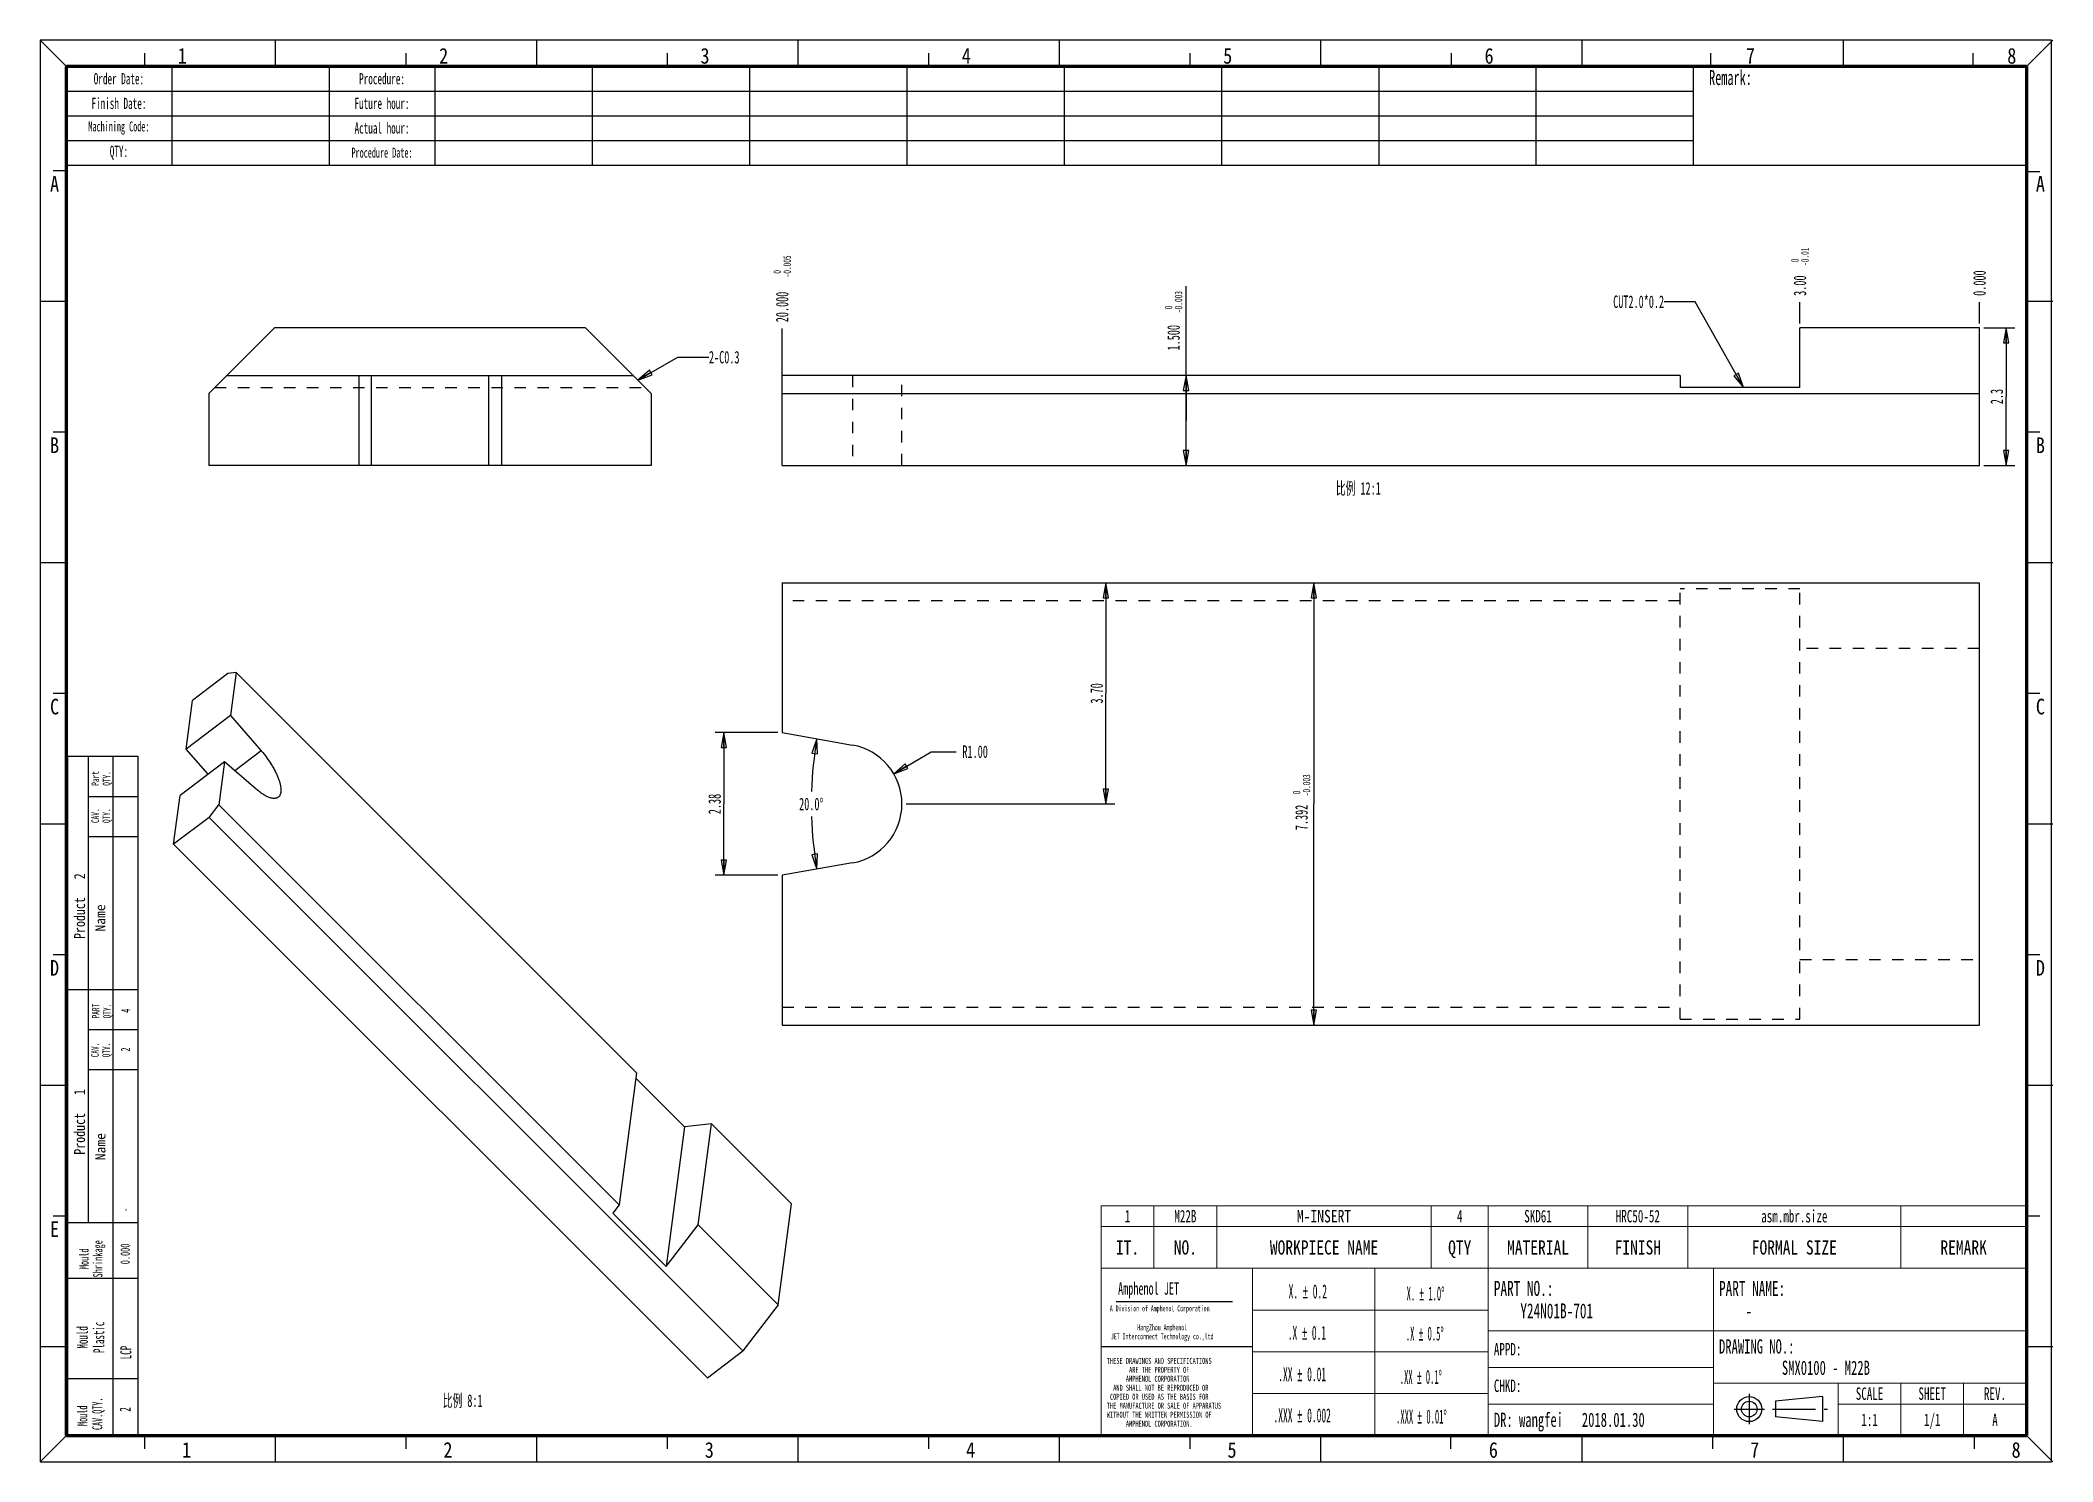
# Model space of a CAD drawing. Header units: millimetres. Extents: x 1 to 34.6, y 0.7 to 24.4.
import ezdxf
from ezdxf.enums import TextEntityAlignment as Align

# ---------------------------------------------------------------- set-up
doc = ezdxf.new("R2010")
doc.units = ezdxf.units.MM
doc.header["$LTSCALE"] = 1.925
doc.linetypes.add('CENTER', pattern=[0.6, 0.375, -0.075, 0.075, -0.075])
doc.linetypes.add('HIDDEN', pattern=[0.2, 0.1, -0.1])
doc.layers.get('0').update_dxf_attribs({"linetype": 'CONTINUOUS'})
for name, color, linetype in [('DEFAULT_1', 7, 'CENTER'), ('DEFAULT_2', 4, 'HIDDEN'), ('DIM', 7, 'CONTINUOUS'), ('NOTE', 7, 'CONTINUOUS')]:
    doc.layers.add(name, color=color, linetype=linetype)
doc.styles.get("Standard").update_dxf_attribs({"font": 'txt', "width": 0.6})
doc.styles.add('TEXTSTYLE_10', font='txt')
doc.styles.add('TEXTSTYLE_11', font='txt', dxfattribs={"width": 0.6})
doc.styles.add('TEXTSTYLE_12', font='txt', dxfattribs={"width": 0.6})
doc.styles.add('TEXTSTYLE_3', font='txt', dxfattribs={"width": 0.65})
doc.styles.add('TEXTSTYLE_4', font='txt', dxfattribs={"width": 0.8})
doc.styles.add('TEXTSTYLE_5', font='txt', dxfattribs={"width": 0.85})
doc.styles.add('TEXTSTYLE_6', font='txt', dxfattribs={"width": 0.5})
doc.styles.add('TEXTSTYLE_8', font='txt', dxfattribs={"width": 0.45})
doc.dimstyles.new('DIMSTYLE_1', dxfattribs={"dimtxt": 0.208333, "dimasz": 0.25, "dimexe": 1.75, "dimexo": 0.875, "dimtad": 1, "dimdec": 3, "dimzin": 0, "dimdsep": 46, "dimtxsty": 'STANDARD', "dimblk": 'CLOSED', "dimblk1": 'CLOSED', "dimblk2": 'CLOSED', "dimcen": 0.09, "dimadec": 0, "dimazin": 0, "dimtol": 1, "dimtm": 0.003, "dimtfac": 0.6, "dimtdec": 3, "dimtofl": 0, "dimtmove": 0, "dimatfit": 3, "dimldrblk": 'CLOSED', "dimfxl": 1, "dimtolj": 1, "dimtzin": 0, "dimarcsym": 0})
doc.dimstyles.new('DIMSTYLE_2', dxfattribs={"dimtxt": 0.208333, "dimasz": 0.25, "dimexe": 1.75, "dimexo": 0.875, "dimtad": 0, "dimtih": 1, "dimtoh": 1, "dimzin": 0, "dimdsep": 46, "dimtxsty": 'STANDARD', "dimblk": 'CLOSED', "dimblk1": 'CLOSED', "dimblk2": 'CLOSED', "dimcen": 0.09, "dimadec": 0, "dimazin": 0, "dimtol": 1, "dimtm": 0.01, "dimtfac": 0.6, "dimtofl": 0, "dimtmove": 0, "dimatfit": 3, "dimldrblk": 'CLOSED', "dimfxl": 1, "dimtolj": 1, "dimtzin": 0, "dimarcsym": 0})
doc.dimstyles.new('DIMSTYLE_3', dxfattribs={"dimtxt": 0.208333, "dimasz": 0.25, "dimexe": 1.75, "dimexo": 0.875, "dimtad": 0, "dimtih": 1, "dimtoh": 1, "dimdec": 3, "dimzin": 0, "dimdsep": 46, "dimtxsty": 'STANDARD', "dimblk": 'CLOSED', "dimblk1": 'CLOSED', "dimblk2": 'CLOSED', "dimcen": 0.09, "dimadec": 0, "dimazin": 0, "dimtp": 0.1, "dimtm": 0.1, "dimtfac": 1, "dimtdec": 3, "dimtofl": 0, "dimtmove": 0, "dimatfit": 3, "dimldrblk": 'CLOSED', "dimfxl": 1, "dimtolj": 1, "dimtzin": 0, "dimarcsym": 0})
doc.dimstyles.new('DIMSTYLE_4', dxfattribs={"dimtxt": 0.208333, "dimasz": 0.25, "dimexe": 1.75, "dimexo": 0.875, "dimtad": 0, "dimtih": 1, "dimtoh": 1, "dimdec": 3, "dimzin": 0, "dimdsep": 46, "dimtxsty": 'STANDARD', "dimblk": 'CLOSED', "dimblk1": 'CLOSED', "dimblk2": 'CLOSED', "dimcen": 0.09, "dimadec": 0, "dimazin": 0, "dimtol": 1, "dimtm": 0.005, "dimtfac": 0.6, "dimtdec": 3, "dimtofl": 0, "dimtmove": 0, "dimatfit": 3, "dimldrblk": 'CLOSED', "dimfxl": 1, "dimtolj": 1, "dimtzin": 0, "dimarcsym": 0})
doc.dimstyles.new('DIMSTYLE_5', dxfattribs={"dimtxt": 0.208333, "dimasz": 0.25, "dimexe": 1.75, "dimexo": 0.875, "dimtad": 1, "dimdec": 1, "dimzin": 0, "dimdsep": 46, "dimtxsty": 'STANDARD', "dimblk": 'CLOSED', "dimblk1": 'CLOSED', "dimblk2": 'CLOSED', "dimcen": 0.09, "dimadec": 0, "dimazin": 0, "dimtp": 0.1, "dimtm": 0.1, "dimtfac": 1, "dimtdec": 1, "dimtofl": 0, "dimtmove": 0, "dimatfit": 3, "dimldrblk": 'CLOSED', "dimfxl": 1, "dimtolj": 1, "dimtzin": 0, "dimarcsym": 0})
doc.dimstyles.new('DIMSTYLE_6', dxfattribs={"dimtxt": 0.208333, "dimasz": 0.25, "dimexe": 1.75, "dimexo": 0.875, "dimtad": 0, "dimtih": 1, "dimtoh": 1, "dimdec": 1, "dimzin": 0, "dimdsep": 46, "dimtxsty": 'STANDARD', "dimblk": 'CLOSED', "dimblk1": 'CLOSED', "dimblk2": 'CLOSED', "dimcen": 0.09, "dimadec": 0, "dimazin": 0, "dimtp": 0.5, "dimtm": 0.5, "dimtfac": 1, "dimtdec": 1, "dimtofl": 0, "dimtmove": 0, "dimatfit": 3, "dimldrblk": 'CLOSED', "dimfxl": 1, "dimtolj": 1, "dimtzin": 0, "dimarcsym": 0})
doc.dimstyles.new('DIMSTYLE_7', dxfattribs={"dimtxt": 0.208333, "dimasz": 0.25, "dimexe": 1.75, "dimexo": 0.875, "dimtad": 1, "dimzin": 0, "dimdsep": 46, "dimtxsty": 'STANDARD', "dimblk": 'CLOSED', "dimblk1": 'CLOSED', "dimblk2": 'CLOSED', "dimcen": 0.09, "dimadec": 0, "dimazin": 0, "dimtp": 0.1, "dimtm": 0.1, "dimtfac": 1, "dimtofl": 0, "dimtmove": 0, "dimatfit": 3, "dimldrblk": 'CLOSED', "dimfxl": 1, "dimtolj": 1, "dimtzin": 0, "dimarcsym": 0})
doc.dimstyles.new('DIMSTYLE_8', dxfattribs={"dimtxt": 0.208333, "dimasz": 0.25, "dimexe": 1.75, "dimexo": 0.875, "dimtad": 1, "dimzin": 0, "dimdsep": 46, "dimtxsty": 'STANDARD', "dimblk": 'CLOSED', "dimblk1": 'CLOSED', "dimblk2": 'CLOSED', "dimcen": 0.09, "dimadec": 0, "dimazin": 0, "dimtp": 0.1, "dimtm": 0.1, "dimtfac": 1, "dimtofl": 0, "dimtmove": 0, "dimatfit": 3, "dimldrblk": 'CLOSED', "dimfxl": 1, "dimtolj": 1, "dimtzin": 0, "dimarcsym": 0})
doc.dimstyles.get("Standard").update_dxf_attribs({"dimtxt": 0.208333, "dimasz": 0.25, "dimexe": 1.75, "dimexo": 0.875, "dimtad": 1, "dimdec": 3, "dimzin": 0, "dimdsep": 46, "dimtxsty": 'STANDARD', "dimblk": 'CLOSED', "dimblk1": 'CLOSED', "dimblk2": 'CLOSED', "dimcen": 0.09, "dimadec": 0, "dimazin": 0, "dimtol": 1, "dimtp": 0.001, "dimtm": 0.001, "dimtfac": 1, "dimtdec": 3, "dimtofl": 0, "dimtmove": 0, "dimatfit": 3, "dimldrblk": 'CLOSED', "dimfxl": 1, "dimtolj": 1, "dimtzin": 0, "dimarcsym": 0})

# ---------------------------------------------------------------- blocks, each defined once
blk = doc.blocks.new('_CLOSED')
at = {"color": 0, "linetype": 'ByBlock'}
for p, q in [((0, 0), (-1, 0.18)), ((-1, 0.18), (-1, -0.18)), ((-1, -0.18), (0, 0)), ((-1, 0), (0, 0))]:
    blk.add_line(p, q, dxfattribs=at)
blk = doc.blocks.new('*D1')
at = {"layer": 'DIM', "color": 2, "linetype": 'Continuous'}
for p in [(22.293, 15.357), (22.293, 7.966)]:
    blk.add_line(p, (22.293, 11.661), dxfattribs=at)
at = {"layer": 'DIM', "color": 2, "linetype": 'Continuous', "xscale": 0.25, "yscale": 0.25, "zscale": 0.25}
for p, rotation in [((22.293, 15.357), 90), ((22.293, 7.966), 270)]:
    blk.add_blockref('_CLOSED', p, dxfattribs=dict(at, rotation=rotation))
at = {"layer": 'DIM', "color": 2, "linetype": 'Continuous', "width": 0.6}
for s, height, p in [('-0.003', 0.125, (22.231, 11.974)), (' 0', 0.125, (22.064, 11.824)), ('7.392', 0.2083, (22.189, 11.436))]:
    blk.add_text(s, height=height, rotation=90, dxfattribs=at).set_placement(p, align=Align.CENTER)
blk = doc.blocks.new('*D2')
at = {"layer": 'DIM', "color": 2, "linetype": 'Continuous'}
for p, q in [((20.156, 18.068), (20.156, 20.314)), ((20.156, 18.818), (20.156, 18.068)), ((20.156, 17.318), (20.156, 18.068))]:
    blk.add_line(p, q, dxfattribs=at)
at = {"layer": 'DIM', "color": 2, "linetype": 'Continuous', "xscale": 0.25, "yscale": 0.25, "zscale": 0.25}
for p, rotation in [((20.156, 18.818), 90), ((20.156, 17.318), 270)]:
    blk.add_blockref('_CLOSED', p, dxfattribs=dict(at, rotation=rotation))
at = {"layer": 'DIM', "color": 2, "linetype": 'Continuous', "width": 0.6}
for s, height, p in [(' 0', 0.125, (19.927, 19.864)), ('-0.003', 0.125, (20.093, 19.864)), ('1.500', 0.2083, (20.052, 19.239))]:
    blk.add_text(s, height=height, rotation=90, dxfattribs=at).set_placement(p)
blk = doc.blocks.new('*D3')
at = {"layer": 'DIM', "color": 2, "linetype": 'Continuous'}
blk.add_line((30.41, 19.691), (30.41, 20.047), dxfattribs=at)
at = {"layer": 'DIM', "color": 2, "linetype": 'Continuous', "width": 0.6}
for s, height, p in [('-0.01', 0.125, (30.556, 20.651)), (' 0', 0.125, (30.389, 20.651)), ('3.00', 0.2083, (30.514, 20.151))]:
    blk.add_text(s, height=height, rotation=90, dxfattribs=at).set_placement(p)
blk = doc.blocks.new('*D4')
at = {"layer": 'DIM', "color": 2, "linetype": 'Continuous'}
blk.add_line((33.41, 19.691), (33.41, 20.047), dxfattribs=at)
at = {"layer": 'DIM', "color": 2, "linetype": 'Continuous', "insert": (33.306, 20.151), "char_height": 0.2083, "width": 0.625, "attachment_point": 1, "rotation": 90, "line_spacing_factor": 0.9}
blk.add_mtext('0.000', dxfattribs=at)
blk = doc.blocks.new('*D5')
at = {"layer": 'DIM', "color": 2, "linetype": 'Continuous'}
blk.add_line((13.41, 18.591), (13.41, 19.606), dxfattribs=at)
at = {"layer": 'DIM', "color": 2, "linetype": 'Continuous', "width": 0.6}
for s, height, p in [(' 0', 0.125, (13.389, 20.46)), ('-0.005', 0.125, (13.556, 20.46)), ('20.000', 0.2083, (13.514, 19.71))]:
    blk.add_text(s, height=height, rotation=90, dxfattribs=at).set_placement(p)
blk = doc.blocks.new('*D6')
at = {"layer": 'DIM', "color": 2, "linetype": 'Continuous'}
for p, q in [((33.483, 19.618), (34, 19.618)), ((33.855, 19.618), (33.855, 18.468)), ((33.855, 17.318), (33.855, 18.468)), ((33.483, 17.318), (34, 17.318))]:
    blk.add_line(p, q, dxfattribs=at)
at = {"layer": 'DIM', "color": 2, "linetype": 'Continuous', "xscale": 0.25, "yscale": 0.25, "zscale": 0.25}
for p, rotation in [((33.855, 19.618), 90), ((33.855, 17.318), 270)]:
    blk.add_blockref('_CLOSED', p, dxfattribs=dict(at, rotation=rotation))
at = {"layer": 'DIM', "color": 2, "linetype": 'Continuous', "insert": (33.594, 18.468), "char_height": 0.2083, "width": 0.375, "attachment_point": 2, "rotation": 90, "line_spacing_factor": 0.9}
blk.add_mtext('2.3', dxfattribs=at)
blk = doc.blocks.new('*D7')
at = {"layer": 'DIM', "color": 2, "linetype": 'Continuous'}
for points in [[(13.999, 12.497), (13.992, 12.751), (13.908, 12.511), (13.999, 12.497)], [(13.908, 10.812), (13.992, 10.572), (13.999, 10.826), (13.908, 10.812)]]:
    blk.add_lwpolyline(points, dxfattribs=at)
for start, end in [(170, 178.0967), (181.9033, 190)]:
    blk.add_arc((20.169, 11.661), 6.273, start, end, dxfattribs=at)
at = {"layer": 'DIM', "color": 2, "linetype": 'Continuous', "insert": (13.897, 11.766), "char_height": 0.20833, "width": 0.63889, "attachment_point": 2, "line_spacing_factor": 0.9}
blk.add_mtext('20.0\\Fgdt;{\\Fgdt;~}', dxfattribs=at)
blk = doc.blocks.new('*D8')
at = {"layer": 'DIM', "color": 2, "linetype": 'Continuous'}
for p, q in [((13.337, 12.853), (12.292, 12.853)), ((12.438, 12.853), (12.438, 11.661)), ((12.438, 10.47), (12.438, 11.661)), ((13.337, 10.47), (12.292, 10.47))]:
    blk.add_line(p, q, dxfattribs=at)
at = {"layer": 'DIM', "color": 2, "linetype": 'Continuous', "xscale": 0.25, "yscale": 0.25, "zscale": 0.25}
for p, rotation in [((12.438, 12.853), 90), ((12.438, 10.47), 270)]:
    blk.add_blockref('_CLOSED', p, dxfattribs=dict(at, rotation=rotation))
at = {"layer": 'DIM', "color": 2, "linetype": 'Continuous', "insert": (12.177, 11.661), "char_height": 0.2083, "width": 0.5, "attachment_point": 2, "rotation": 90, "line_spacing_factor": 0.9}
blk.add_mtext('2.38', dxfattribs=at)
blk = doc.blocks.new('*D9')
at = {"layer": 'DIM', "color": 2, "linetype": 'Continuous'}
for p, q in [((15.273, 12.167), (15.9, 12.535)), ((15.9, 12.535), (16.317, 12.535))]:
    blk.add_line(p, q, dxfattribs=at)
at = {"layer": 'DIM', "color": 2, "linetype": 'Continuous', "xscale": 0.25, "yscale": 0.25, "zscale": 0.25, "rotation": 210.3789370367}
blk.add_blockref('_CLOSED', (15.273, 12.167), dxfattribs=at)
at = {"layer": 'DIM', "color": 2, "linetype": 'Continuous', "insert": (16.421, 12.639), "char_height": 0.2083, "width": 0.625, "attachment_point": 1, "line_spacing_factor": 0.9}
blk.add_mtext('R1.00', dxfattribs=at)
blk = doc.blocks.new('*D10')
at = {"layer": 'DIM', "color": 2, "linetype": 'Continuous'}
for p, q in [((18.819, 15.357), (18.819, 13.509)), ((18.819, 11.661), (18.819, 13.509)), ((15.483, 11.661), (18.965, 11.661))]:
    blk.add_line(p, q, dxfattribs=at)
at = {"layer": 'DIM', "color": 2, "linetype": 'Continuous', "xscale": 0.25, "yscale": 0.25, "zscale": 0.25}
for p, rotation in [((18.819, 15.357), 90), ((18.819, 11.661), 270)]:
    blk.add_blockref('_CLOSED', p, dxfattribs=dict(at, rotation=rotation))
at = {"layer": 'DIM', "color": 2, "linetype": 'Continuous', "insert": (18.559, 13.509), "char_height": 0.2083, "width": 0.5, "attachment_point": 2, "rotation": 90, "line_spacing_factor": 0.9}
blk.add_mtext('3.70', dxfattribs=at)
blk = doc.blocks.new('*T11')
at = {"color": 0, "linetype": 'ByBlock', "lineweight": -2}
for p, q in [((0, 0), (32.748, 0)), ((0, 0), (0, -1.647)), ((1.767, 0), (1.767, -1.647)), ((4.394, 0), (4.394, -1.647)), ((6.161, 0), (6.161, -1.647)), ((8.788, 0), (8.788, -1.647)), ((11.416, 0), (11.416, -1.647)), ((14.043, 0), (14.043, -1.647)), ((16.671, 0), (16.671, -1.647)), ((19.298, 0), (19.298, -1.647)), ((21.926, 0), (21.926, -1.647)), ((24.553, 0), (24.553, -1.647)), ((27.181, 0), (27.181, -1.647)), ((32.748, 0), (32.748, -1.647)), ((0, -0.412), (27.181, -0.412)), ((0, -0.823), (27.181, -0.823)), ((0, -1.235), (27.181, -1.235)), ((0, -1.647), (32.748, -1.647))]:
    blk.add_line(p, q, dxfattribs=at)
at = {"color": 0, "linetype": 'Continuous', "char_height": 0.1875, "width": 1.64667, "attachment_point": 5, "line_spacing_factor": 0.9}
for s, insert in [('Order Date: ', (0.883, -0.206)), ('Procedure:', (5.278, -0.206))]:
    blk.add_mtext(s, dxfattribs=dict(at, insert=insert))
at = {"color": 0, "linetype": 'Continuous'}
for s, insert, char_height, width, attachment_point in [('  Remark:   ', (27.241, -0.06), 0.25, 5.44667, 1), ('Finish Date:', (0.883, -0.618), 0.1875, 1.64667, 5), ('Future hour:', (5.278, -0.618), 0.1875, 1.64667, 5), ('Machining Code:', (0.883, -1.029), 0.16667, 1.64667, 5), ('Actual hour:', (5.278, -1.029), 0.1875, 1.64667, 5), ('QTY:', (0.883, -1.441), 0.1875, 1.64667, 5), ('Procedure Date:', (5.278, -1.441), 0.16667, 1.64667, 5)]:
    blk.add_mtext(s, dxfattribs=dict(at, insert=insert, char_height=char_height, width=width, attachment_point=attachment_point))
blk = doc.blocks.new('*T12')
at = {"color": 2, "linetype": 'Continuous', "const_width": 0.0167}
for points in [[(15.463, 3.838), (-0.008, 3.838)], [(0, 0), (0, 3.838)], [(0.882, 2.793), (0.882, 3.838)], [(1.932, 2.793), (1.932, 3.838)], [(5.515, 2.793), (5.515, 3.838)], [(6.465, 0), (6.465, 3.838)], [(8.132, 2.793), (8.132, 3.838)], [(9.798, 2.793), (9.798, 3.838)], [(13.36, 2.793), (13.36, 3.838)], [(15.455, 0), (15.455, 3.838)], [(15.455, 3.489), (0, 3.489)], [(15.455, 2.793), (0, 2.793)], [(2.53, 0), (2.53, 2.793)], [(4.574, 0), (4.574, 2.793)], [(10.227, 0), (10.227, 2.793)], [(6.465, 2.093), (2.53, 2.093)], [(15.455, 1.746), (6.465, 1.746)], [(6.465, 1.399), (2.53, 1.399)], [(10.227, 1.135), (6.465, 1.135)], [(6.465, 0.7), (2.53, 0.7)], [(15.455, 0.873), (10.227, 0.873)], [(12.312, 0), (12.312, 0.873)], [(13.36, 0), (13.36, 0.873)], [(14.407, 0), (14.407, 0.873)], [(10.227, 0.524), (6.465, 0.524)], [(15.455, 0.524), (12.312, 0.524)], [(15.463, 0), (-0.008, 0)]]:
    blk.add_lwpolyline(points, dxfattribs=at)
at = {"layer": 'NOTE', "color": 2, "linetype": 'Continuous', "line_spacing_factor": 0.9}
for s, insert, char_height, width, attachment_point, style in [('1', (0.441, 3.768), 0.208, 0.27083, 2, 'TEXTSTYLE_3'), ('M22B', (1.407, 3.768), 0.2083, 1.08333, 2, 'TEXTSTYLE_3'), ('M-INSERT', (3.723, 3.768), 0.2083, 2.66667, 2, 'TEXTSTYLE_4'), ('4', (5.99, 3.768), 0.208, 0.27083, 2, 'TEXTSTYLE_3'), ('SKD61', (7.298, 3.768), 0.2083, 1.35417, 2, 'TEXTSTYLE_3'), ('HRC50-52', (8.965, 3.768), 0.2083, 2.16667, 2, 'TEXTSTYLE_3'), ('asm.mbr.size', (11.579, 3.768), 0.20833, 3.25, 2, 'TEXTSTYLE_3'), ('IT.', (0.441, 3.26), 0.2375, 1.14, 2, 'TEXTSTYLE_4'), ('NO.', (1.407, 3.26), 0.2375, 1.14, 2, 'TEXTSTYLE_4'), ('WORKPIECE NAME', (3.723, 3.26), 0.2375, 5.32, 2, 'TEXTSTYLE_4'), ('QTY', (5.99, 3.26), 0.2375, 1.14, 2, 'TEXTSTYLE_4'), ('MATERIAL', (7.298, 3.26), 0.2375, 3.04, 2, 'TEXTSTYLE_4'), ('FINISH', (8.965, 3.26), 0.2375, 2.28, 2, 'TEXTSTYLE_4'), ('FORMAL SIZE', (11.579, 3.26), 0.2375, 4.18, 2, 'TEXTSTYLE_4'), ('REMARK', (14.407, 3.26), 0.2375, 2.28, 2, 'TEXTSTYLE_4'), ('PART NO.:\\P    Y24N01B-701 ', (6.56, 2.582), 0.25, 5.2, 1, 'TEXTSTYLE_3'), ('PART NAME:  \\P    -', (10.321, 2.582), 0.25, 3.9, 1, 'TEXTSTYLE_3'), ('APPD:  ', (6.56, 1.545), 0.2083, 1.89583, 1, 'TEXTSTYLE_3'), ('DRAWING NO.:   \\P          SMX0100 - M22B', (10.321, 1.606), 0.2375, 7.41, 1, 'TEXTSTYLE_3'), (' \\P \\P \\P \\P \\P \\P \\P \\P \\PTHESE DRAWINGS AND SPECIFICATIONS\\P       ARE THE PROPERTY OF\\P      AMPHENOL CORPORATION\\P  AND SHALL NOT BE REPRODUCED OR\\P COPIED OR USED AS THE BASIS FOR\\PTHE MANUFACTURE OR SALE OF APPARATUS\\PWITHOUT THE WRITTEN PERMISSION OF\\P      AMPHENOL CORPORATION. ', (0.095, 2.647), 0.1, 4.68, 1, 'TEXTSTYLE_3'), ('CHKD:', (6.56, 0.934), 0.2083, 1.35417, 1, 'TEXTSTYLE_3'), ('SCALE', (12.836, 0.803), 0.2083, 1.35417, 2, 'TEXTSTYLE_3'), ('SHEET', (13.883, 0.803), 0.2083, 1.35417, 2, 'TEXTSTYLE_3'), ('REV.', (14.931, 0.803), 0.2083, 1.08333, 2, 'TEXTSTYLE_3'), ('DR: wangfei   2018.01.30', (6.56, 0.381), 0.2375, 7.41, 1, 'TEXTSTYLE_3'), ('1:1', (12.836, 0.366), 0.2083, 0.8125, 2, 'TEXTSTYLE_3'), ('1/1', (13.883, 0.366), 0.2083, 0.8125, 2, 'TEXTSTYLE_3'), ('A', (14.931, 0.366), 0.208, 0.27083, 2, 'TEXTSTYLE_3')]:
    blk.add_mtext(s, dxfattribs=dict(at, insert=insert, char_height=char_height, width=width, attachment_point=attachment_point, style=style))
blk = doc.blocks.new('*T13')
at = {"color": 0, "linetype": 'ByBlock', "lineweight": -2}
for p, q in [((0, 0), (1.175, 0)), ((0, 0), (0, -11.331)), ((0.341, 0), (0.341, -7.787)), ((0.758, 0), (0.758, -11.331)), ((1.175, 0), (1.175, -11.331)), ((0.341, -0.671), (1.175, -0.671)), ((0.341, -1.342), (1.175, -1.342)), ((0, -3.894), (1.175, -3.894)), ((0.341, -4.565), (1.175, -4.565)), ((0.341, -5.235), (1.175, -5.235)), ((0, -7.787), (1.175, -7.787)), ((0, -8.721), (1.175, -8.721)), ((0, -10.398), (1.175, -10.398)), ((0, -11.331), (1.175, -11.331))]:
    blk.add_line(p, q, dxfattribs=at)

msp = doc.modelspace()

# ---------------------------------------------------------------- linework, layer by layer
at = {"color": 7, "linetype": 'Continuous'}
for p, q in [((1.4539, 23.9849), (1.0174, 24.4215)), ((1.018, 24.4213), (1.018, 0.6714)), ((34.612, 24.4213), (1.018, 24.4213)), ((4.9466, 23.9849), (4.9466, 24.4215)), ((9.3124, 23.9849), (9.3124, 24.4215)), ((13.6781, 23.9849), (13.6781, 24.4215)), ((18.0439, 23.9849), (18.0439, 24.4215)), ((22.4097, 23.9849), (22.4097, 24.4215)), ((26.7755, 23.9849), (26.7755, 24.4215)), ((31.1413, 23.9849), (31.1413, 24.4215)), ((34.1974, 23.9849), (34.6339, 24.4215)), ((34.612, 0.6714), (34.612, 24.4213)), ((2.7637, 23.9849), (2.7637, 24.2032)), ((7.1295, 23.9849), (7.1295, 24.2032)), ((11.4952, 23.9849), (11.4952, 24.2032)), ((15.861, 23.9849), (15.861, 24.2032)), ((20.2268, 23.9849), (20.2268, 24.2032)), ((24.5926, 23.9849), (24.5926, 24.2032)), ((28.9249, 23.9849), (28.9249, 24.2032)), ((33.3056, 23.9849), (33.3056, 24.2032)), ((1.4539, 22.2386), (1.2356, 22.2386)), ((34.4156, 22.2217), (34.1974, 22.2217)), ((1.4539, 20.0557), (1.0174, 20.0557)), ((34.6339, 20.0557), (34.1974, 20.0557)), ((4.9324, 19.6179), (3.8324, 18.5179)), ((10.124, 19.6179), (4.9324, 19.6179)), ((11.224, 18.5179), (10.124, 19.6179)), ((33.4097, 19.6179), (30.4097, 19.6179)), ((30.4097, 18.6179), (30.4097, 19.6179)), ((33.4097, 17.3179), (33.4097, 19.6179)), ((3.8324, 18.5179), (3.8324, 17.3179)), ((4.1324, 18.8179), (10.924, 18.8179)), ((6.3363, 18.8179), (6.3363, 17.3179)), ((6.5433, 18.8179), (6.5433, 17.3179)), ((8.5131, 17.3179), (8.5131, 18.8179)), ((8.72, 18.8179), (8.72, 17.3179)), ((11.224, 18.5179), (11.224, 17.3179)), ((13.4101, 17.3179), (13.4101, 18.8179)), ((28.4097, 18.8179), (13.4101, 18.8179)), ((13.4101, 18.5179), (33.4097, 18.5179)), ((28.4097, 18.8179), (28.4097, 18.6179)), ((30.4097, 18.6179), (28.4097, 18.6179)), ((1.4539, 17.8728), (1.2356, 17.8728)), ((34.4156, 17.8726), (34.1974, 17.8726)), ((11.224, 17.3179), (3.8324, 17.3179)), ((13.4101, 17.3179), (33.4097, 17.3179)), ((1.4539, 15.6899), (1.0174, 15.6899)), ((34.6339, 15.6899), (34.1974, 15.6899)), ((13.4101, 15.3572), (13.4101, 12.8532)), ((13.4101, 15.3572), (33.4097, 15.3572)), ((33.4097, 7.9656), (33.4097, 15.3572)), ((4.1533, 13.8406), (3.5608, 13.3913)), ((4.2886, 13.8554), (4.1533, 13.8406)), ((4.2886, 13.8554), (4.1946, 13.1389)), ((4.2886, 13.8554), (10.977, 7.1707)), ((1.4539, 13.507), (1.2356, 13.507)), ((34.4156, 13.507), (34.1974, 13.507)), ((3.454, 12.5773), (3.5608, 13.3913)), ((4.1946, 13.1389), (3.454, 12.5773)), ((4.1946, 13.1389), (4.7091, 12.5486)), ((13.4101, 12.8532), (14.5838, 12.6463)), ((3.8202, 12.1572), (3.454, 12.5773)), ((4.7091, 12.5486), (4.268, 12.2141)), ((4.0929, 12.364), (3.3523, 11.8024)), ((4.0929, 12.364), (3.9989, 11.6475)), ((4.6251, 11.9082), (4.0929, 12.364)), ((3.2455, 10.9884), (3.3523, 11.8024)), ((3.838, 11.4377), (3.2455, 10.9884)), ((3.838, 11.4377), (3.9989, 11.6475)), ((3.838, 11.4377), (12.7559, 2.5248)), ((10.6873, 4.9629), (3.9989, 11.6475)), ((1.4539, 11.3241), (1.0174, 11.3241)), ((34.6339, 11.3241), (34.1974, 11.3241)), ((3.2455, 10.9884), (12.1633, 2.0755)), ((14.5838, 10.6765), (13.4101, 10.4696)), ((13.4101, 10.4696), (13.4101, 7.9656)), ((1.4539, 9.1412), (1.2356, 9.1412)), ((34.4156, 9.1412), (34.1974, 9.1412)), ((13.4101, 7.9656), (33.4097, 7.9656)), ((10.977, 7.1707), (10.6873, 4.9629)), ((10.9654, 7.0823), (11.7786, 6.2696)), ((1.4539, 6.9583), (1.0174, 6.9583)), ((34.6339, 6.9583), (34.1974, 6.9583)), ((11.7786, 6.2696), (11.4718, 3.9317)), ((12.2297, 6.3189), (11.7786, 6.2696)), ((12.0082, 4.6311), (12.2297, 6.3189)), ((12.2297, 6.3189), (13.5674, 4.9819)), ((1.4539, 4.7754), (1.2356, 4.7754)), ((10.6873, 4.9629), (10.58, 4.823)), ((11.4718, 3.9317), (10.58, 4.823)), ((13.3459, 3.2942), (13.5674, 4.9819)), ((34.4156, 4.7754), (34.1974, 4.7754)), ((11.4718, 3.9317), (12.0082, 4.6311)), ((13.3459, 3.2942), (12.0082, 4.6311)), ((13.3459, 3.2942), (12.7559, 2.5248)), ((18.9891, 3.3495), (20.9323, 3.3513)), ((1.4539, 2.5925), (1.0174, 2.5925)), ((12.1633, 2.0755), (12.7559, 2.5248)), ((18.7388, 2.5969), (21.2708, 2.5969)), ((34.6339, 2.5925), (34.1974, 2.5925)), ((1.4539, 1.1082), (1.0174, 0.6716)), ((2.7637, 0.8899), (2.7637, 1.1082)), ((4.9466, 0.6716), (4.9466, 1.1082)), ((7.1295, 0.8899), (7.1295, 1.1082)), ((9.3124, 0.6716), (9.3124, 1.1082)), ((11.4952, 0.8899), (11.4952, 1.1082)), ((13.6781, 0.6716), (13.6781, 1.1082)), ((15.859, 0.8899), (15.859, 1.1082)), ((18.0439, 0.6716), (18.0439, 1.1082)), ((20.2268, 0.8899), (20.2268, 1.1082)), ((22.4097, 0.6716), (22.4097, 1.1082)), ((24.5785, 0.8899), (24.5785, 1.1082)), ((26.7755, 0.6716), (26.7755, 1.1082)), ((28.9584, 0.8896), (28.9584, 1.1079)), ((31.1413, 0.6716), (31.1413, 1.1082)), ((33.3242, 0.8899), (33.3242, 1.1082)), ((34.1974, 1.1082), (34.6339, 0.6716)), ((1.018, 0.6714), (34.612, 0.6714))]:
    msp.add_line(p, q, dxfattribs=at)
at = {"color": 1, "linetype": 'Continuous'}
for p, q in [((30.7904, 1.7609), (30.0045, 1.6823)), ((30.0045, 1.6823), (30.0045, 1.4203)), ((30.7904, 1.7609), (30.7904, 1.3417)), ((30.7904, 1.3417), (30.0045, 1.4203))]:
    msp.add_line(p, q, dxfattribs=at)
at = {"color": 7, "linetype": 'Continuous', "const_width": 0.0583}
for points in [[(1.4539, 23.9849), (1.4539, 1.1082)], [(34.1974, 23.9849), (1.4539, 23.9849)], [(34.1974, 1.1082), (34.1974, 23.9849)], [(1.4539, 1.1082), (34.1974, 1.1082)]]:
    msp.add_lwpolyline(points, dxfattribs=at)
at = {"color": 1, "linetype": 'Continuous'}
for radius in [0.2096, 0.131]:
    msp.add_circle((29.5642, 1.5513), radius, dxfattribs=at)
at = {"color": 7, "linetype": 'Continuous'}
msp.add_arc((14.4105, 11.6614), 1, 279.97644, 80.02356, dxfattribs=at)
for points, knots in [([(4.7091, 12.5486), (4.741, 12.512), (4.8015, 12.4364), (4.869, 12.337), (4.9167, 12.2559), (4.9482, 12.1963), (4.9755, 12.138), (4.9982, 12.0817), (5.016, 12.0282), (5.0288, 11.9779), (5.0364, 11.9314), (5.0387, 11.8894), (5.0356, 11.8522), (5.0272, 11.8201), (5.0152, 11.7976), (5.0031, 11.7832), (4.9963, 11.7771), (4.9927, 11.7744)], [0, 0, 0, 0, 0.1660201, 0.3309067, 0.4108121, 0.4879398, 0.5615226, 0.6308834, 0.6954229, 0.7546683, 0.8082829, 0.856148, 0.8984103, 0.9356255, 0.9688825, 0.9845865, 1, 1, 1, 1]), ([(4.9927, 11.7744), (4.9884, 11.7712), (4.9792, 11.7654), (4.9638, 11.7591), (4.9468, 11.7552), (4.9284, 11.7536), (4.9085, 11.7544), (4.8874, 11.7575), (4.865, 11.7629), (4.8326, 11.7735), (4.7896, 11.7928), (4.7363, 11.8237), (4.6806, 11.8625), (4.6438, 11.8922), (4.6251, 11.9082)], [0, 0, 0, 0, 0.0386225, 0.0782521, 0.1198102, 0.1640737, 0.2116345, 0.2629273, 0.3182541, 0.3777734, 0.5095217, 0.6580146, 0.8221972, 1, 1, 1, 1])]:
    msp.add_open_spline(points, degree=3, knots=knots, dxfattribs=at)
at = {"layer": 'DEFAULT_1', "color": 6, "linetype": 'CENTER'}
for p, q in [((29.5642, 1.8038), (29.5642, 1.2988)), ((29.3116, 1.5513), (29.8167, 1.5513)), ((29.9516, 1.5513), (30.8733, 1.5513))]:
    msp.add_line(p, q, dxfattribs=at)
at = {"layer": 'DEFAULT_2', "color": 4, "linetype": 'HIDDEN'}
for p, q in [((3.9324, 18.6179), (11.124, 18.6179)), ((14.5838, 18.8179), (14.5838, 17.3179)), ((15.4105, 17.3179), (15.4105, 18.8179)), ((30.4097, 15.2572), (28.4097, 15.2572)), ((28.4097, 8.0656), (28.4097, 15.2572)), ((30.4097, 8.0656), (30.4097, 15.2572)), ((28.4097, 15.0572), (13.4101, 15.0572)), ((33.4097, 14.2572), (30.4097, 14.2572)), ((30.4097, 9.0656), (33.4097, 9.0656)), ((13.4101, 8.2656), (28.4097, 8.2656)), ((28.4097, 8.0656), (30.4097, 8.0656))]:
    msp.add_line(p, q, dxfattribs=at)

# ---------------------------------------------------------------- block references
for name, p in [('*T11', (1.4485, 23.983)), ('*T13', (1.474, 12.4582)), ('*T12', (18.7382, 1.1106))]:
    msp.add_blockref(name, p)

# ---------------------------------------------------------------- texts
at = {"color": 7, "linetype": 'Continuous', "char_height": 0.2619, "width": 0.222655, "line_spacing_factor": 0.9, "style": 'TEXTSTYLE_5'}
for s, insert, attachment_point in [('1', (3.3893, 24.2922), 2), ('2', (7.7551, 24.2922), 2), ('3', (12.1209, 24.2922), 2), ('4', (16.4867, 24.2922), 2), ('5', (20.8525, 24.2922), 2), ('6', (25.2183, 24.2922), 2), ('7', (29.5841, 24.2922), 2), ('8', (33.9499, 24.2922), 2), ('A', (1.1807, 22.1513), 1), ('A', (34.5034, 22.1513), 3), ('B', (1.1807, 17.7855), 1), ('B', (34.5034, 17.7855), 3), ('C', (1.1807, 13.4197), 1), ('C', (34.5034, 13.4197), 3), ('D', (1.1807, 9.0539), 1), ('D', (34.5034, 9.0539), 3), ('E', (1.1807, 4.6881), 1), ('1', (3.4613, 1.0005), 2), ('2', (7.827, 1.0005), 2), ('3', (12.1928, 1.0005), 2), ('4', (16.5586, 1.0005), 2), ('5', (20.9244, 1.0005), 2), ('6', (25.2902, 1.0005), 2), ('7', (29.656, 1.0005), 2), ('8', (34.0218, 1.0005), 2)]:
    msp.add_mtext(s, dxfattribs=dict(at, insert=insert, attachment_point=attachment_point))
at = {"layer": 'NOTE', "color": 2, "linetype": 'Continuous', "char_height": 0.20833, "line_spacing_factor": 0.9}
for s, insert, width, attachment_point in [('CUT2.0*0.2', (28.1417, 20.1569), 1.25, 3), ('2-C0.3', (12.1877, 19.2304), 0.75, 1), ('比例 12:1', (23.4099, 17.0387), 0.875, 3), ('比例 8:1', (8.4064, 1.7964), 0.75, 3)]:
    msp.add_mtext(s, dxfattribs=dict(at, insert=insert, width=width, attachment_point=attachment_point))
at = {"layer": 'NOTE', "color": 2, "linetype": 'Continuous', "attachment_point": 1, "rotation": 90, "line_spacing_factor": 0.9}
for s, insert, char_height, width in [('Part\\PQTY.', (1.8739, 11.9653), 0.125, 0.3), ('CAV.\\PQTY.', (1.8713, 11.3429), 0.125, 0.3), ('PART\\PQTY.', (1.8815, 8.0782), 0.125, 0.3), ('4', (2.3692, 8.1729), 0.1542, 0.0925), ('CAV.\\PQTY.', (1.868, 7.4285), 0.125, 0.3), ('2', (2.3645, 7.5244), 0.1542, 0.0925), ('-', (2.3542, 4.8468), 0.1542, 0.0925), ('  Mould\\PShrinkage', (1.6704, 3.7508), 0.15417, 0.8325), ('0.000', (2.3579, 3.9708), 0.15417, 0.4625), (' Mould\\PPlastic', (1.6285, 2.4882), 0.18333, 0.77), ('LCP', (2.3548, 2.3838), 0.18333, 0.33), (' Mould\\PCAV.QTY.', (1.6361, 1.2017), 0.16667, 0.8), ('2', (2.3431, 1.5089), 0.1833, 0.11)]:
    msp.add_mtext(s, dxfattribs=dict(at, insert=insert, char_height=char_height, width=width))
for s, insert, char_height, width, style in [('Product   2', (1.5821, 9.4053), 0.183333, 1.613333, 'TEXTSTYLE_4'), ('Name', (1.9356, 9.53), 0.16667, 0.666667, 'TEXTSTYLE_10'), ('Product   1', (1.5821, 5.8006), 0.183333, 1.613333, 'TEXTSTYLE_4'), ('Name', (1.9396, 5.7088), 0.16667, 0.666667, 'TEXTSTYLE_10')]:
    msp.add_mtext(s, dxfattribs=dict(at, insert=insert, char_height=char_height, width=width, style=style))
at = {"layer": 'NOTE', "color": 2, "linetype": 'Continuous', "attachment_point": 1, "line_spacing_factor": 0.9}
for s, insert, char_height, width, style in [('Amphenol JET', (19.0206, 3.671), 0.208333, 1.905979, 'TEXTSTYLE_11'), ('X. \\Fgdt;{\\Fgdt;`}\\Ftxt; 0.2', (21.8697, 3.6336), 0.233333, 1.088889, 'TEXTSTYLE_6'), ('X. \\Fgdt;{\\Fgdt;`}\\Ftxt; 1.0\\Fgdt;{\\Fgdt;~}', (23.8407, 3.5994), 0.233333, 1.162778, 'TEXTSTYLE_8'), ('A Division of Amphenol Corporation', (18.8834, 3.2832), 0.1, 2.210037, 'TEXTSTYLE_11'), ('         HangZhou Amphenol \\PJET Interconnect Technology co.,ltd', (18.9008, 2.9658), 0.1, 2.226172, 'TEXTSTYLE_12'), ('.X \\Fgdt;{\\Fgdt;`}\\Ftxt; 0.1', (21.8554, 2.9422), 0.233333, 1.088889, 'TEXTSTYLE_6'), ('.X \\Fgdt;{\\Fgdt;`}\\Ftxt; 0.5\\Fgdt;{\\Fgdt;~}', (23.8283, 2.9303), 0.233333, 1.162778, 'TEXTSTYLE_8'), ('.XX \\Fgdt;{\\Fgdt;`}\\Ftxt; 0.01', (21.6969, 2.2499), 0.233333, 1.322222, 'TEXTSTYLE_6'), ('.XX \\Fgdt;{\\Fgdt;`}\\Ftxt; 0.1\\Fgdt;{\\Fgdt;~}', (23.7272, 2.2062), 0.233333, 1.267778, 'TEXTSTYLE_8'), ('.XXX \\Fgdt;{\\Fgdt;`}\\Ftxt; 0.002', (21.6175, 1.5637), 0.233333, 1.555556, 'TEXTSTYLE_6'), ('.XXX \\Fgdt;{\\Fgdt;`}\\Ftxt; 0.01\\Fgdt;{\\Fgdt;~}', (23.6652, 1.5439), 0.233333, 1.477778, 'TEXTSTYLE_8')]:
    msp.add_mtext(s, dxfattribs=dict(at, insert=insert, char_height=char_height, width=width, style=style))

# ---------------------------------------------------------------- dimensions: what is measured, and where the dimension line sits
at = {"layer": 'DIM', "color": 2, "linetype": 'Continuous'}
for feature_location, offset, origin, dimstyle, picture, middle in [((30.4097, 19.6908), (0, 0.356), (33.4097, 19.6179), 'DIMSTYLE_2', '*D3', (30.4097, 20.5884)), ((13.4101, 18.5908), (0, 1.0153), (33.4097, 18.5179), 'DIMSTYLE_4', '*D5', (13.4101, 20.3103)), ((33.4097068866, 19.6907953841), (0, 0.3559651797), (33.4097068866, 19.6178787175), 'DIMSTYLE_3', '*D4', (33.4097068866, 20.4634272305))]:
    dim = msp.add_ordinate_dim(feature_location=feature_location, offset=offset, dtype=1, origin=origin, dimstyle=dimstyle, override={"dimtad": 1, "dimtih": 0, "dimtoh": 0}, dxfattribs=at)
    dim.commit()
    dim.dimension.update_dxf_attribs({"geometry": picture, "text_midpoint": middle})
for base, p1, p2, angle, dimstyle, picture, middle in [((20.156, 18.8179), (13.4101, 17.3179), (13.4101, 18.8179), 90, 'DIMSTYLE_1', '*D2', (20.156, 19.7764)), ((33.8547, 19.6179), (32.6076, 17.3179), (32.6076, 19.6179), 90, 'DIMSTYLE_5', '*D6', (33.8547, 18.4679)), ((22.2931, 15.3572), (13.4101, 7.9656), (13.4101, 15.3572), 90, 'DIMSTYLE_1', '*D1', (22.2931, 11.6614)), ((18.8194, 11.6614), (13.4101, 15.3572), (14.6084, 11.6614), 270, 'DIMSTYLE_7', '*D10', (18.8194, 13.5093)), ((12.4379, 10.4696), (14.2122, 12.8532), (14.2122, 10.4696), 270, 'DIMSTYLE_7', '*D8', (12.4379, 11.6614))]:
    dim = msp.add_linear_dim(base=base, p1=p1, p2=p2, angle=angle, dimstyle=dimstyle, dxfattribs=at)
    dim.commit()
    dim.dimension.update_dxf_attribs({"geometry": picture, "text_midpoint": middle, "dimtype": 160})
dim = msp.add_angular_dim_2l(base=(13.8967, 11.6614), line1=((14.0537, 12.7398), (14.1155, 12.7289)), line2=((14.1155, 10.594), (14.0537, 10.5831)), dimstyle='DIMSTYLE_6', dxfattribs=at)
dim.commit()
dim.dimension.update_dxf_attribs({"geometry": '*D7', "text_midpoint": (13.8967, 11.6614), "dimtype": 162})
dim = msp.add_radius_dim(center=(14.4105, 11.6614), mpoint=(15.2732, 12.1671), dimstyle='DIMSTYLE_8', override={"dimtad": 0, "dimtih": 1, "dimtoh": 1}, dxfattribs=at)
dim.commit()
dim.dimension.update_dxf_attribs({"geometry": '*D9', "text_midpoint": (16.7336, 12.5347), "dimtype": 164})

# ---------------------------------------------------------------- leaders
at = {"layer": 'NOTE', "color": 2, "linetype": 'Continuous', "annotation_type": 0, "has_hookline": 1, "hookline_direction": 1}
for points, text_width in [([(29.4659, 18.6179), (28.6625, 20.0528), (28.1417, 20.0528)], 1.006), ([(10.9973, 18.7445), (11.6669, 19.1263), (12.1877, 19.1263)], 0.6607)]:
    msp.add_leader(points, dimstyle='STANDARD', override={"dimtad": 0}, dxfattribs=dict(at, text_width=text_width))

doc.saveas('drawing.dxf')
